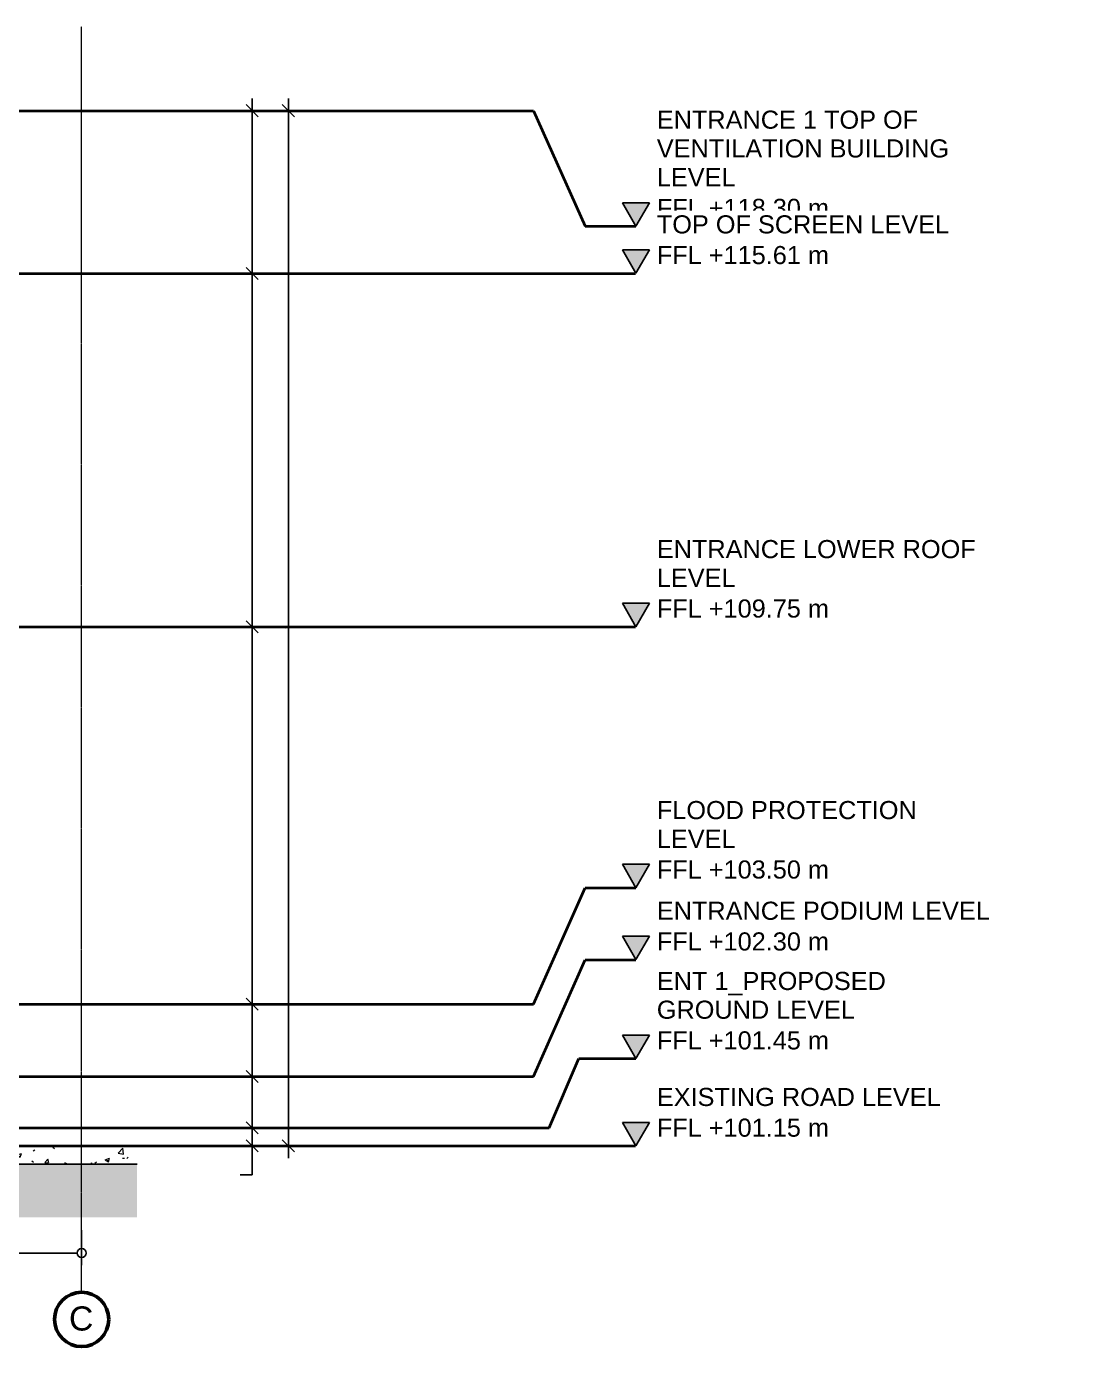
# Model space of a CAD drawing. Header units: millimetres. Extents: x -153298 to 620751, y -313239 to 250031.
# Drawn here: x 28077 to 45382, y -313239 to -291369 of the extents above; entities that cross this region are included whole.
import ezdxf

# ---------------------------------------------------------------- set-up
doc = ezdxf.new("R2010")
doc.units = ezdxf.units.MM
doc.linetypes.add('Centre', pattern=[31.75, 6.35, -4.7625, 15.875, -4.7625])
doc.linetypes.add('DPA_Grid _ Level 100', pattern=[10, 5.5, -1.6, 1.3, -1.6])
for name, color, linetype, lineweight in [('A-ANNO-DIMS', 7, 'Continuous', 9), ('A-DETL-GENF', 7, 'Continuous', 35), ('A-DETL-THIN', 7, 'Continuous', 25), ('A-FLOR-FNSH', 7, 'Continuous', 70), ('A-FLOR-LEVL', 7, 'Continuous', 35), ('A-FLOR-PATT', 7, 'Continuous', 70), ('L-SITE', 7, 'Continuous', 35), ('S-GRID', 7, 'Continuous', 0), ('S-GRID-IDEN', 7, 'Continuous', 50)]:
    doc.layers.add(name, color=color, linetype=linetype, lineweight=lineweight)
doc.styles.add('ARIAL', font='arial.ttf')
doc.styles.add('Arial_2', font='arial.ttf', dxfattribs={"height": 3})
doc.dimstyles.new('DPA-DIM-3_0_C-C', dxfattribs={"dimscale": 304.8, "dimtxt": 306.07782, "dimasz": 0.492126, "dimexe": 0.656168, "dimexo": 0.0625, "dimgap": 0.164042, "dimtad": 1, "dimdec": 0, "dimzin": 0, "dimdsep": 46, "dimtxsty": 'Arial_2', "dimblk1": 'DOTBLANK', "dimblk2": 'DOTBLANK', "dimsah": 1, "dimcen": 0.09, "dimdle": 0.656168, "dimclrd": 7, "dimclre": 7, "dimclrt": 7, "dimadec": 8, "dimazin": 0, "dimtfac": 1, "dimtdec": 4, "dimtix": 1, "dimtmove": 0, "dimatfit": 3, "dimfxl": 1.312336, "dimfxlon": 1, "dimtvp": 1, "dimtolj": 1, "dimtzin": 0, "dimarcsym": 2})
doc.dimstyles.new('DPA-DIM-3_0_T-T', dxfattribs={"dimscale": 304.8, "dimtxt": 306.07782, "dimasz": 0.656168, "dimexe": 0.656168, "dimexo": 0.0625, "dimgap": 0.164042, "dimtad": 1, "dimdec": 0, "dimzin": 0, "dimdsep": 46, "dimtxsty": 'Arial_2', "dimblk1": 'OBLIQUE', "dimblk2": 'OBLIQUE', "dimsah": 1, "dimcen": 0.09, "dimdle": 0.656168, "dimclrd": 7, "dimclre": 7, "dimclrt": 7, "dimadec": 8, "dimazin": 0, "dimtfac": 1, "dimtdec": 4, "dimtix": 1, "dimtmove": 0, "dimatfit": 3, "dimfxl": 1.312336, "dimfxlon": 1, "dimtvp": 1, "dimtolj": 1, "dimtzin": 0, "dimarcsym": 2})
doc.dimstyles.new('DPA-DIM-3_0_T-T_1', dxfattribs={"dimscale": 304.8, "dimtxt": 306.07782, "dimasz": 0.656168, "dimexe": 0.656168, "dimexo": 0.0625, "dimgap": 0.164042, "dimtad": 1, "dimdec": 0, "dimzin": 0, "dimdsep": 46, "dimtxsty": 'Arial_2', "dimblk1": 'OBLIQUE', "dimblk2": 'OBLIQUE', "dimsah": 1, "dimcen": 0.09, "dimdle": 0.656168, "dimclrd": 7, "dimclre": 7, "dimclrt": 7, "dimadec": 8, "dimazin": 0, "dimtfac": 1, "dimtdec": 4, "dimtix": 1, "dimtmove": 1, "dimatfit": 3, "dimfxl": 1.312336, "dimfxlon": 1, "dimtvp": 1, "dimtolj": 1, "dimtzin": 0, "dimarcsym": 2})

# ---------------------------------------------------------------- blocks, each defined once
blk = doc.blocks.new('SI-PARK-PEDESTRIAN CROSSING-300 - PEDESTRIAN CROSSING - 800_W_-17130170-2140-01 ENTRANCE 1 ELEVATION 2')
at = {"layer": 'L-SITE', "color": 7, "lineweight": 9}
for p, q in [((-6952, 101152), (-7102, 101152)), ((-7102, 101152), (-6952, 101152)), ((-7102, 101150), (-7102, 101152)), ((-7102, 101150), (-7102, 101152)), ((-6952, 101150), (-7102, 101150)), ((-7102, 101150), (-6952, 101150)), ((-6952, 101152), (-6952, 101150)), ((-6952, 101150), (-6952, 101152)), ((-6502, 101152), (-6652, 101152)), ((-6652, 101152), (-6502, 101152)), ((-6652, 101150), (-6652, 101152)), ((-6652, 101150), (-6652, 101152)), ((-6502, 101150), (-6652, 101150)), ((-6652, 101150), (-6502, 101150)), ((-6502, 101152), (-6502, 101150)), ((-6502, 101150), (-6502, 101152)), ((-6052, 101152), (-6202, 101152)), ((-6202, 101152), (-6052, 101152)), ((-6202, 101150), (-6202, 101152)), ((-6202, 101150), (-6202, 101152)), ((-6052, 101150), (-6202, 101150)), ((-6202, 101150), (-6052, 101150)), ((-6052, 101152), (-6052, 101150)), ((-6052, 101150), (-6052, 101152)), ((-5602, 101152), (-5752, 101152)), ((-5752, 101152), (-5602, 101152)), ((-5752, 101150), (-5752, 101152)), ((-5752, 101150), (-5752, 101152)), ((-5602, 101150), (-5752, 101150)), ((-5752, 101150), (-5602, 101150)), ((-5602, 101152), (-5602, 101150)), ((-5602, 101150), (-5602, 101152)), ((-5152, 101152), (-5302, 101152)), ((-5302, 101152), (-5152, 101152)), ((-5302, 101150), (-5302, 101152)), ((-5302, 101150), (-5302, 101152)), ((-5152, 101150), (-5302, 101150)), ((-5302, 101150), (-5152, 101150)), ((-5152, 101152), (-5152, 101150)), ((-5152, 101150), (-5152, 101152)), ((-4702, 101152), (-4852, 101152)), ((-4852, 101152), (-4702, 101152)), ((-4852, 101150), (-4852, 101152)), ((-4852, 101150), (-4852, 101152)), ((-4702, 101150), (-4852, 101150)), ((-4852, 101150), (-4702, 101150)), ((-4702, 101152), (-4702, 101150)), ((-4702, 101150), (-4702, 101152)), ((-4252, 101152), (-4402, 101152)), ((-4402, 101152), (-4252, 101152)), ((-4402, 101150), (-4402, 101152)), ((-4402, 101150), (-4402, 101152)), ((-4252, 101150), (-4402, 101150)), ((-4402, 101150), (-4252, 101150)), ((-4252, 101152), (-4252, 101150)), ((-4252, 101150), (-4252, 101152)), ((-3802, 101152), (-3952, 101152)), ((-3952, 101152), (-3802, 101152)), ((-3952, 101150), (-3952, 101152)), ((-3952, 101150), (-3952, 101152)), ((-3802, 101150), (-3952, 101150)), ((-3952, 101150), (-3802, 101150)), ((-3802, 101152), (-3802, 101150)), ((-3802, 101150), (-3802, 101152)), ((-3352, 101152), (-3502, 101152)), ((-3502, 101152), (-3352, 101152)), ((-3502, 101150), (-3502, 101152)), ((-3502, 101150), (-3502, 101152)), ((-3352, 101150), (-3502, 101150)), ((-3502, 101150), (-3352, 101150)), ((-3352, 101152), (-3352, 101150)), ((-3352, 101150), (-3352, 101152)), ((-2902, 101152), (-3052, 101152)), ((-3052, 101152), (-2902, 101152)), ((-3052, 101150), (-3052, 101152)), ((-3052, 101150), (-3052, 101152)), ((-2902, 101150), (-3052, 101150)), ((-3052, 101150), (-2902, 101150)), ((-2902, 101152), (-2902, 101150)), ((-2902, 101150), (-2902, 101152)), ((-2452, 101152), (-2602, 101152)), ((-2602, 101152), (-2452, 101152)), ((-2602, 101150), (-2602, 101152)), ((-2602, 101150), (-2602, 101152)), ((-2452, 101150), (-2602, 101150)), ((-2602, 101150), (-2452, 101150)), ((-2452, 101152), (-2452, 101150)), ((-2452, 101150), (-2452, 101152)), ((-2002, 101152), (-2152, 101152)), ((-2152, 101152), (-2002, 101152)), ((-2152, 101150), (-2152, 101152)), ((-2152, 101150), (-2152, 101152)), ((-2002, 101150), (-2152, 101150)), ((-2152, 101150), (-2002, 101150)), ((-2002, 101152), (-2002, 101150)), ((-2002, 101150), (-2002, 101152)), ((-1552, 101152), (-1702, 101152)), ((-1702, 101152), (-1552, 101152)), ((-1702, 101150), (-1702, 101152)), ((-1702, 101150), (-1702, 101152)), ((-1552, 101150), (-1702, 101150)), ((-1702, 101150), (-1552, 101150)), ((-1552, 101152), (-1552, 101150)), ((-1552, 101150), (-1552, 101152)), ((-1102, 101152), (-1252, 101152)), ((-1252, 101152), (-1102, 101152)), ((-1252, 101150), (-1252, 101152)), ((-1252, 101150), (-1252, 101152)), ((-1102, 101150), (-1252, 101150)), ((-1252, 101150), (-1102, 101150)), ((-1102, 101152), (-1102, 101150)), ((-1102, 101150), (-1102, 101152)), ((-652, 101152), (-802, 101152)), ((-802, 101152), (-652, 101152)), ((-802, 101150), (-802, 101152)), ((-802, 101150), (-802, 101152)), ((-652, 101150), (-802, 101150)), ((-802, 101150), (-652, 101150)), ((-652, 101152), (-652, 101150)), ((-652, 101150), (-652, 101152)), ((-202, 101152), (-352, 101152)), ((-352, 101152), (-202, 101152)), ((-352, 101150), (-352, 101152)), ((-352, 101150), (-352, 101152)), ((-202, 101150), (-352, 101150)), ((-352, 101150), (-202, 101150)), ((-202, 101152), (-202, 101150)), ((-202, 101150), (-202, 101152)), ((248, 101152), (98, 101152)), ((98, 101152), (248, 101152)), ((98, 101150), (98, 101152)), ((98, 101150), (98, 101152)), ((248, 101150), (98, 101150)), ((98, 101150), (248, 101150)), ((248, 101152), (248, 101150)), ((248, 101150), (248, 101152)), ((698, 101152), (548, 101152)), ((548, 101152), (698, 101152)), ((548, 101150), (548, 101152)), ((548, 101150), (548, 101152)), ((698, 101150), (548, 101150)), ((548, 101150), (698, 101150)), ((698, 101152), (698, 101150)), ((698, 101150), (698, 101152)), ((1148, 101152), (998, 101152)), ((998, 101152), (1148, 101152)), ((998, 101150), (998, 101152)), ((998, 101150), (998, 101152)), ((1148, 101150), (998, 101150)), ((998, 101150), (1148, 101150)), ((1148, 101152), (1148, 101150)), ((1148, 101150), (1148, 101152)), ((1598, 101152), (1448, 101152)), ((1448, 101152), (1598, 101152)), ((1448, 101150), (1448, 101152)), ((1448, 101150), (1448, 101152)), ((1598, 101150), (1448, 101150)), ((1448, 101150), (1598, 101150)), ((1598, 101152), (1598, 101150)), ((1598, 101150), (1598, 101152)), ((2048, 101152), (1898, 101152)), ((1898, 101152), (2048, 101152)), ((1898, 101150), (1898, 101152)), ((1898, 101150), (1898, 101152)), ((2048, 101150), (1898, 101150)), ((1898, 101150), (2048, 101150)), ((2048, 101152), (2048, 101150)), ((2048, 101150), (2048, 101152)), ((2498, 101152), (2348, 101152)), ((2348, 101152), (2498, 101152)), ((2348, 101150), (2348, 101152)), ((2348, 101150), (2348, 101152)), ((2498, 101150), (2348, 101150)), ((2348, 101150), (2498, 101150)), ((2498, 101152), (2498, 101150)), ((2498, 101150), (2498, 101152)), ((2948, 101152), (2798, 101152)), ((2798, 101152), (2948, 101152)), ((2798, 101150), (2798, 101152)), ((2798, 101150), (2798, 101152)), ((2948, 101150), (2798, 101150)), ((2798, 101150), (2948, 101150)), ((2948, 101152), (2948, 101150)), ((2948, 101150), (2948, 101152)), ((3398, 101152), (3248, 101152)), ((3248, 101152), (3398, 101152)), ((3248, 101150), (3248, 101152)), ((3248, 101150), (3248, 101152)), ((3398, 101150), (3248, 101150)), ((3248, 101150), (3398, 101150)), ((3398, 101152), (3398, 101150)), ((3398, 101150), (3398, 101152)), ((3848, 101152), (3698, 101152)), ((3698, 101152), (3848, 101152)), ((3698, 101150), (3698, 101152)), ((3698, 101150), (3698, 101152)), ((3848, 101150), (3698, 101150)), ((3698, 101150), (3848, 101150)), ((3848, 101152), (3848, 101150)), ((3848, 101150), (3848, 101152)), ((4298, 101152), (4148, 101152)), ((4148, 101152), (4298, 101152)), ((4148, 101150), (4148, 101152)), ((4148, 101150), (4148, 101152)), ((4298, 101150), (4148, 101150)), ((4148, 101150), (4298, 101150)), ((4298, 101152), (4298, 101150)), ((4298, 101150), (4298, 101152)), ((4748, 101152), (4598, 101152)), ((4598, 101152), (4748, 101152)), ((4598, 101150), (4598, 101152)), ((4598, 101150), (4598, 101152)), ((4748, 101150), (4598, 101150)), ((4598, 101150), (4748, 101150)), ((4748, 101152), (4748, 101150)), ((4748, 101150), (4748, 101152)), ((5198, 101152), (5048, 101152)), ((5048, 101152), (5198, 101152)), ((5048, 101150), (5048, 101152)), ((5048, 101150), (5048, 101152)), ((5198, 101150), (5048, 101150)), ((5048, 101150), (5198, 101150)), ((5198, 101152), (5198, 101150)), ((5198, 101150), (5198, 101152))]:
    blk.add_line(p, q, dxfattribs=at)
blk = doc.blocks.new('Grid - 100 Scale-2291345-2140-01 ENTRANCE 1 ELEVATION 2')
at = {"layer": 'S-GRID-IDEN', "color": 7}
blk.add_circle((4321, 98276), 450, dxfattribs=at)
blk = doc.blocks.new('Level - ARC - Level-3654792-2140-01 ENTRANCE 1 ELEVATION 2')
at = {"layer": 'A-FLOR-LEVL'}
blk.add_hatch(color=7, dxfattribs=at).paths.add_polyline_path([(13731, 116776), (13507, 116388), (13283, 116776)])
at = {"layer": 'A-FLOR-LEVL', "color": 7, "lineweight": 25}
for p, q in [((13731, 116776), (13283, 116776)), ((13283, 116776), (13507, 116388)), ((13507, 116388), (13731, 116776))]:
    blk.add_line(p, q, dxfattribs=at)
blk = doc.blocks.new('_Oblique')
at = {"color": 7, "linetype": 'ByBlock', "lineweight": -2}
blk.add_line((-0.5, -0.5), (0.5, 0.5), dxfattribs=at)
blk = doc.blocks.new('*D4158')
at = {"layer": 'A-ANNO-DIMS', "color": 7, "lineweight": -2, "transparency": 16777216}
for p, q in [((32418, -310115), (32418, -292565)), ((32037, -292765), (32618, -292765)), ((32037, -309915), (32618, -309915))]:
    blk.add_line(p, q, dxfattribs=at)
at = {"layer": 'DEFPOINTS', "color": 7, "transparency": 16777216}
for p in [(32018, -292765), (32418, -292765), (32018, -309915)]:
    blk.add_point(p, dxfattribs=at)
at = {"layer": 'A-ANNO-DIMS', "color": 7, "lineweight": -2, "transparency": 16777216, "xscale": 200, "yscale": 200, "zscale": 200}
for p, rotation in [((32418, -292765), 90), ((32418, -309915), 270)]:
    blk.add_blockref('_Oblique', p, dxfattribs=dict(at, rotation=rotation))
at = {"layer": 'A-ANNO-DIMS', "color": 7, "transparency": 16777216, "insert": (32367, -301340), "char_height": 3, "width": 1384.41, "attachment_point": 5, "rotation": 90, "style": 'Arial_2'}
blk.add_mtext('\\A1;17150', dxfattribs=at)
blk = doc.blocks.new('*D4159')
at = {"layer": 'A-ANNO-DIMS', "color": 7, "lineweight": -2, "transparency": 16777216}
for p, q in [((31818, -310115), (31818, -309415)), ((31437, -309615), (32018, -309615)), ((31437, -309915), (32018, -309915)), ((31818, -310394), (31818, -309915)), ((31618, -310394), (31818, -310394))]:
    blk.add_line(p, q, dxfattribs=at)
at = {"layer": 'DEFPOINTS', "color": 7, "transparency": 16777216}
for p in [(31418, -309615), (31818, -309615), (31418, -309915)]:
    blk.add_point(p, dxfattribs=at)
at = {"layer": 'A-ANNO-DIMS', "color": 7, "lineweight": -2, "transparency": 16777216, "xscale": 200, "yscale": 200, "zscale": 200}
for p, rotation in [((31818, -309615), 90), ((31818, -309915), 270)]:
    blk.add_blockref('_Oblique', p, dxfattribs=dict(at, rotation=rotation))
at = {"layer": 'A-ANNO-DIMS', "color": 7, "transparency": 16777216, "insert": (31563, -310758), "char_height": 3, "width": 830.65, "attachment_point": 1, "rotation": 90, "line_spacing_factor": 0.941778, "style": 'Arial_2'}
blk.add_mtext('\\A1;300', dxfattribs=at)
blk = doc.blocks.new('*D4160')
at = {"layer": 'A-ANNO-DIMS', "color": 7, "lineweight": -2, "transparency": 16777216}
for p, q in [((31818, -309815), (31818, -308565)), ((31437, -308765), (32018, -308765)), ((31437, -309615), (32018, -309615))]:
    blk.add_line(p, q, dxfattribs=at)
at = {"layer": 'DEFPOINTS', "color": 7, "transparency": 16777216}
for p in [(31418, -308765), (31818, -308765), (31418, -309615)]:
    blk.add_point(p, dxfattribs=at)
at = {"layer": 'A-ANNO-DIMS', "color": 7, "lineweight": -2, "transparency": 16777216, "xscale": 200, "yscale": 200, "zscale": 200}
for p, rotation in [((31818, -308765), 90), ((31818, -309615), 270)]:
    blk.add_blockref('_Oblique', p, dxfattribs=dict(at, rotation=rotation))
at = {"layer": 'A-ANNO-DIMS', "color": 7, "transparency": 16777216, "insert": (31767, -309190), "char_height": 3, "width": 830.65, "attachment_point": 5, "rotation": 90, "style": 'Arial_2'}
blk.add_mtext('\\A1;850', dxfattribs=at)
blk = doc.blocks.new('*D4161')
at = {"layer": 'A-ANNO-DIMS', "color": 7, "lineweight": -2, "transparency": 16777216}
for p, q in [((31818, -308965), (31818, -307365)), ((31437, -307565), (32018, -307565)), ((31437, -308765), (32018, -308765))]:
    blk.add_line(p, q, dxfattribs=at)
at = {"layer": 'DEFPOINTS', "color": 7, "transparency": 16777216}
for p in [(31418, -307565), (31818, -307565), (31418, -308765)]:
    blk.add_point(p, dxfattribs=at)
at = {"layer": 'A-ANNO-DIMS', "color": 7, "lineweight": -2, "transparency": 16777216, "xscale": 200, "yscale": 200, "zscale": 200}
for p, rotation in [((31818, -307565), 90), ((31818, -308765), 270)]:
    blk.add_blockref('_Oblique', p, dxfattribs=dict(at, rotation=rotation))
at = {"layer": 'A-ANNO-DIMS', "color": 7, "transparency": 16777216, "insert": (31767, -308165), "char_height": 3, "width": 1107.53, "attachment_point": 5, "rotation": 90, "style": 'Arial_2'}
blk.add_mtext('\\A1;1200', dxfattribs=at)
blk = doc.blocks.new('*D4162')
at = {"layer": 'A-ANNO-DIMS', "color": 7, "lineweight": -2, "transparency": 16777216}
for p, q in [((31818, -307765), (31818, -301115)), ((31437, -301315), (32018, -301315)), ((31437, -307565), (32018, -307565))]:
    blk.add_line(p, q, dxfattribs=at)
at = {"layer": 'DEFPOINTS', "color": 7, "transparency": 16777216}
for p in [(31418, -301315), (31818, -301315), (31418, -307565)]:
    blk.add_point(p, dxfattribs=at)
at = {"layer": 'A-ANNO-DIMS', "color": 7, "lineweight": -2, "transparency": 16777216, "xscale": 200, "yscale": 200, "zscale": 200}
for p, rotation in [((31818, -301315), 90), ((31818, -307565), 270)]:
    blk.add_blockref('_Oblique', p, dxfattribs=dict(at, rotation=rotation))
at = {"layer": 'A-ANNO-DIMS', "color": 7, "transparency": 16777216, "insert": (31767, -304440), "char_height": 3, "width": 1107.53, "attachment_point": 5, "rotation": 90, "style": 'Arial_2'}
blk.add_mtext('\\A1;6250', dxfattribs=at)
blk = doc.blocks.new('*D4163')
at = {"layer": 'A-ANNO-DIMS', "color": 7, "lineweight": -2, "transparency": 16777216}
for p, q in [((31437, -295460), (32018, -295460)), ((31818, -301515), (31818, -295260)), ((31437, -301315), (32018, -301315))]:
    blk.add_line(p, q, dxfattribs=at)
at = {"layer": 'DEFPOINTS', "color": 7, "transparency": 16777216}
for p in [(31418, -295460), (31818, -295460), (31418, -301315)]:
    blk.add_point(p, dxfattribs=at)
at = {"layer": 'A-ANNO-DIMS', "color": 7, "lineweight": -2, "transparency": 16777216, "xscale": 200, "yscale": 200, "zscale": 200}
for p, rotation in [((31818, -295460), 90), ((31818, -301315), 270)]:
    blk.add_blockref('_Oblique', p, dxfattribs=dict(at, rotation=rotation))
at = {"layer": 'A-ANNO-DIMS', "color": 7, "transparency": 16777216, "insert": (31767, -298387), "char_height": 3, "width": 1107.53, "attachment_point": 5, "rotation": 90, "style": 'Arial_2'}
blk.add_mtext('\\A1;5855', dxfattribs=at)
blk = doc.blocks.new('*D4164')
at = {"layer": 'A-ANNO-DIMS', "color": 7, "lineweight": -2, "transparency": 16777216}
for p, q in [((31818, -295660), (31818, -292565)), ((31437, -292765), (32018, -292765)), ((31437, -295460), (32018, -295460))]:
    blk.add_line(p, q, dxfattribs=at)
at = {"layer": 'DEFPOINTS', "color": 7, "transparency": 16777216}
for p in [(31418, -292765), (31818, -292765), (31418, -295460)]:
    blk.add_point(p, dxfattribs=at)
at = {"layer": 'A-ANNO-DIMS', "color": 7, "lineweight": -2, "transparency": 16777216, "xscale": 200, "yscale": 200, "zscale": 200}
for p, rotation in [((31818, -292765), 90), ((31818, -295460), 270)]:
    blk.add_blockref('_Oblique', p, dxfattribs=dict(at, rotation=rotation))
at = {"layer": 'A-ANNO-DIMS', "color": 7, "transparency": 16777216, "insert": (31767, -294112), "char_height": 3, "width": 1107.53, "attachment_point": 5, "rotation": 90, "style": 'Arial_2'}
blk.add_mtext('\\A1;2695', dxfattribs=at)
blk = doc.blocks.new('_DotBlank')
at = {"color": 7, "linetype": 'ByBlock', "lineweight": -2}
blk.add_line((-0.5, 0), (-1, 0), dxfattribs=at)
blk.add_circle((0, 0), 0.5, dxfattribs=at)
blk = doc.blocks.new('*D4165')
at = {"layer": 'A-ANNO-DIMS', "color": 7, "lineweight": -2, "transparency": 16777216}
for p, q in [((21092, -311308), (21092, -311889)), ((28992, -311308), (28992, -311889)), ((21242, -311689), (28842, -311689))]:
    blk.add_line(p, q, dxfattribs=at)
at = {"layer": 'DEFPOINTS', "color": 7, "transparency": 16777216}
for p in [(21092, -311289), (28992, -311289), (28992, -311689)]:
    blk.add_point(p, dxfattribs=at)
at = {"layer": 'A-ANNO-DIMS', "color": 7, "lineweight": -2, "transparency": 16777216, "xscale": 150, "yscale": 150, "zscale": 150, "rotation": 180}
blk.add_blockref('_DotBlank', (21092, -311689), dxfattribs=at)
at = {"layer": 'A-ANNO-DIMS', "color": 7, "lineweight": -2, "transparency": 16777216, "xscale": 150, "yscale": 150, "zscale": 150}
blk.add_blockref('_DotBlank', (28992, -311689), dxfattribs=at)
at = {"layer": 'A-ANNO-DIMS', "color": 7, "transparency": 16777216, "insert": (25042, -311638), "char_height": 3, "width": 1107.53, "attachment_point": 5, "style": 'Arial_2'}
blk.add_mtext('\\A1;7900', dxfattribs=at)

msp = doc.modelspace()

# ---------------------------------------------------------------- hatches: boundary and pattern name
at = {"layer": 'A-DETL-GENF', "lineweight": 9}
h = msp.add_hatch(dxfattribs=at)
h.set_pattern_fill('FP_18', style=0, pattern_type=2)
h.set_pattern_definition([(45, (12577.36, -411064.7), (0, 449.0128), [317.5, -317.5]), (45, (12493.17, -410980.52), (0, 449.0128), [317.5, -317.5]), (45, (12408.98, -410896.33), (0, 449.0128), [317.5, -317.5]), (135, (12408.98, -410840.2), (-449.0128, 3e-14), [317.5, -317.5]), (135, (12493.17, -410756), (-449.0128, 3e-14), [317.5, -317.5]), (135, (12577.36, -410671.82), (-449.0128, 3e-14), [317.5, -317.5])])
h.paths.add_polyline_path([(20827.8833, -311098.0275), (29910.7553, -311098.0275), (29910.7553, -310214.7103), (17409.6409, -310214.7103), (17409.6409, -309714.7103), (-6420.7327, -309714.7103), (-6420.7327, -311098.0275), (20701.9556, -311098.0275)])
at = {"layer": 'A-FLOR-PATT', "lineweight": 9}
h = msp.add_hatch(dxfattribs=at)
h.set_pattern_fill('FP_14', style=0, pattern_type=2)
h.set_pattern_definition([(50, (12577.36, -411064.7), (728.7365, -63.7558), [76.2, -838.2]), (355, (12577.36, -411064.7), (-140.9716, 764.2276), [60.96, -670.56]), (100.451, (12638.1, -411070), (587.77, 700.4668), [64.76, -712.36]), (46.184, (12577.4, -410861.5), (1084.316, -168.171), [114.3, -1257.3]), (96.636, (12667.7, -410875.5), (949.61, 989.71), [97.14, -1068.54]), (351.184, (12577.4, -410861.5), (949.62, 989.701), [91.44, -1005.84]), (21, (12678.96, -410912.3), (606.458, -409.0606), [76.2, -838.2]), (326, (12678.96, -410912.3), (247.2083, 736.753), [60.96, -670.56]), (71.451, (12729.5, -410946.4), (853.6683, 327.6855), [64.76, -712.36]), (37.5, (12577.36, -411064.7), (12.3547, 338.2201), [33.528, -628.904, 33.528, -647.192, -673.1]), (37.5, (12577.36, -411064.7), (12.3547, 338.2201), [-1343.152, 33.528, -639.572]), (7.5, (12577.36, -411064.7), (267.2789, 400.7221), [33.528, -354.584, 33.528, -613.664, -256.54]), (7.5, (12577.36, -411064.7), (267.2789, 400.7221), [-1035.304, 33.528, -223.012]), (327.5, (12350.8, -411064.7), (542.3633, -22.91534), [33.528, -220.472, 33.528, -758.952, -1051.56]), (327.5, (12350.8, -411064.7), (542.3633, -22.91534), [-1046.48, 33.528, -1018.032]), (317.5, (12249.2, -411064.7), (592.517, 101.707), [33.528, -296.672, 33.528, -492.76, -746.76]), (317.5, (12249.2, -411064.7), (592.517, 101.707), [-856.488, 33.528, -713.232])])
h.paths.add_polyline_path([(20827.8833, -310214.7103), (29910.7553, -310214.7103), (29910.7553, -309914.7103), (17409.6409, -309914.7103), (17409.6409, -310214.7103), (18557.1653, -310214.7103)])

# ---------------------------------------------------------------- linework, layer by layer
at = {"layer": 'A-DETL-THIN', "color": 7}
msp.add_line((29910.7553, -310214.7103), (17409.6409, -310214.7103), dxfattribs=at)
at = {"layer": 'A-FLOR-FNSH', "color": 7, "lineweight": 25}
for p, q in [((29910.7553, -309914.7103), (17409.6409, -309914.7103)), ((17409.6409, -310214.7103), (29910.7553, -310214.7103))]:
    msp.add_line(p, q, dxfattribs=at)
at = {"layer": 'A-FLOR-LEVL', "color": 7, "linetype": 'Centre'}
for p, q in [((-6493.6229, -292764.7103), (36480.0979, -292764.7103)), ((-6493.6229, -295459.5898), (38178.1357, -295459.5898)), ((-6493.6229, -301314.7103), (38178.1357, -301314.7103)), ((-6493.6229, -307564.7103), (36480.0979, -307564.7103)), ((-6493.6229, -308764.7103), (36480.0979, -308764.7103)), ((-6493.6229, -309614.7103), (36741.898, -309614.7103)), ((-6493.6229, -309914.7103), (38178.1357, -309914.7103))]:
    msp.add_line(p, q, dxfattribs=at)
at = {"layer": 'A-FLOR-LEVL', "color": 7}
for p, q in [((36480.0979, -292764.7103), (37339.6998, -294678.1001)), ((37339.6998, -294678.1001), (38178.1357, -294678.1001)), ((36480.0979, -307564.7103), (37339.6998, -305638.187)), ((37339.6998, -305638.187), (38178.1357, -305638.187)), ((36480.0979, -308764.7103), (37339.6998, -306829.9573)), ((37339.6998, -306829.9573), (38178.1357, -306829.9573)), ((36741.898, -309614.7103), (37233.7689, -308468.9769)), ((37233.7689, -308468.9769), (38178.1357, -308468.9769))]:
    msp.add_line(p, q, dxfattribs=at)
at = {"layer": 'S-GRID', "color": 7, "linetype": 'DPA_Grid _ Level 100'}
msp.add_line((28992.1554, -312338.9018), (28992.1554, -291368.6646), dxfattribs=at)

# ---------------------------------------------------------------- block references
at = {"layer": 'A-FLOR-LEVL', "color": 7, "lineweight": 25}
for p in [(24671.1729, -411064.7103), (24671.1729, -411846.2), (24671.1729, -417701.3206), (24671.1729, -422024.7972), (24671.1729, -423216.5676), (24671.1729, -424855.5871), (24671.1729, -426301.3206)]:
    msp.add_blockref('Level - ARC - Level-3654792-2140-01 ENTRANCE 1 ELEVATION 2', p, dxfattribs=at)
at = {"layer": 'L-SITE', "color": 7}
msp.add_blockref('SI-PARK-PEDESTRIAN CROSSING-300 - PEDESTRIAN CROSSING - 800_W_-17130170-2140-01 ENTRANCE 1 ELEVATION 2', (24671.1729, -411064.7103), dxfattribs=at)
at = {"layer": 'S-GRID-IDEN', "color": 7}
msp.add_blockref('Grid - 100 Scale-2291345-2140-01 ENTRANCE 1 ELEVATION 2', (24671.1729, -411064.7103), dxfattribs=at)

# ---------------------------------------------------------------- texts
at = {"layer": 'A-FLOR-LEVL', "color": 7, "char_height": 300, "attachment_point": 1, "style": 'Arial_2', "bg_fill": 3, "box_fill_scale": 1.25, "bg_fill_color": 256, "bg_fill_true_color": 13158600, "bg_fill_transparency": 0}
for s, insert, width in [('ENTRANCE 1 TOP OF', (38524.4611, -292763.6906), 5331.221875), ('ENTRANCE LOWER ROOF', (38524.4611, -299877.3008), 6517.719375), ('FLOOD PROTECTION', (38524.4611, -304200.7774), 5299.154375), ('ENTRANCE PODIUM LEVEL', (38524.4611, -305868.5478), 6782.27625), ('ENT 1_PROPOSED', (38524.4611, -307031.5673), 4673.838125), ('EXISTING ROAD LEVEL', (38524.4611, -308953.3008), 5780.166875)]:
    msp.add_mtext(s, dxfattribs=dict(at, insert=insert, width=width))
at = {"layer": 'S-GRID-IDEN', "color": 7, "lineweight": 9, "insert": (28782.8649, -312573.0058), "char_height": 400, "width": 489.029375, "attachment_point": 1, "style": 'ARIAL'}
msp.add_mtext('C', dxfattribs=at)

# ---------------------------------------------------------------- dimensions: what is measured, and where the dimension line sits
at = {"layer": 'A-ANNO-DIMS', "color": 7}
for base, p1, p2, override, picture, middle in [((31818.4041, -292764.7103), (31418.4041, -295459.5898), (31418.4041, -292764.7103), {"dimpost": '<>', "dimclrd": 7, "dimclre": 7, "dimclrt": 7, "dimfxl": 2694.879433}, '*D4164', (31766.8723, -294112.1501)), ((32418.4041, -292764.7103), (32018.4041, -309914.7103), (32018.4041, -292764.7103), {"dimpost": '<>', "dimclrd": 7, "dimclre": 7, "dimclrt": 7, "dimfxl": 17150}, '*D4158', (32366.8723, -301339.7103)), ((31818.4041, -295459.5898), (31418.4041, -301314.7103), (31418.4041, -295459.5898), {"dimpost": '<>', "dimclrd": 7, "dimclre": 7, "dimclrt": 7, "dimfxl": 5855.120567}, '*D4163', (31766.8723, -298387.1501)), ((31818.4041, -301314.7103), (31418.4041, -307564.7103), (31418.4041, -301314.7103), {"dimpost": '<>', "dimclrd": 7, "dimclre": 7, "dimclrt": 7, "dimfxl": 6250}, '*D4162', (31766.8723, -304439.7103)), ((31818.4041, -307564.7103), (31418.4041, -308764.7103), (31418.4041, -307564.7103), {"dimpost": '<>', "dimclrd": 7, "dimclre": 7, "dimclrt": 7, "dimfxl": 1200}, '*D4161', (31766.8723, -308164.7103)), ((31818.4041, -308764.7103), (31418.4041, -309614.7103), (31418.4041, -308764.7103), {"dimpost": '<>', "dimclrd": 7, "dimclre": 7, "dimclrt": 7, "dimfxl": 850}, '*D4160', (31766.8723, -309189.7103))]:
    dim = msp.add_linear_dim(base=base, p1=p1, p2=p2, angle=90, dimstyle='DPA-DIM-3_0_T-T', override=override, dxfattribs=at)
    dim.commit()
    dim.dimension.update_dxf_attribs({"geometry": picture, "text_midpoint": middle})
dim = msp.add_linear_dim(base=(31818.4041, -309614.7103), p1=(31418.4041, -309914.7103), p2=(31418.4041, -309614.7103), angle=90, dimstyle='DPA-DIM-3_0_T-T_1', override={"dimpost": '<>', "dimclrd": 7, "dimclre": 7, "dimclrt": 7, "dimfxl": 300}, dxfattribs=at)
dim.commit()
dim.dimension.update_dxf_attribs({"geometry": '*D4159', "text_midpoint": (31578.9352, -310394.269), "dimtype": 160, "text_rotation": 90})
dim = msp.add_linear_dim(base=(28992.1554, -311689.1302), p1=(21092.1524, -311289.1302), p2=(28992.1554, -311289.1302), dimstyle='DPA-DIM-3_0_C-C', override={"dimpost": '<>', "dimclrd": 7, "dimclre": 7, "dimclrt": 7, "dimfxl": 7900.002995}, dxfattribs=at)
dim.commit()
dim.dimension.update_dxf_attribs({"geometry": '*D4165', "text_midpoint": (25042.1539, -311637.5985)})

# ---------------------------------------------------------------- next in the draw order: texts
at = {"layer": 'A-FLOR-LEVL', "color": 7, "char_height": 300, "attachment_point": 1, "style": 'Arial_2', "bg_fill": 3, "box_fill_scale": 1.25, "bg_fill_color": 256, "bg_fill_true_color": 13158600, "bg_fill_transparency": 0}
for s, insert, width in [('VENTILATION BUILDING', (38524.4611, -293239.9406), 5964.555), ('LEVEL', (38524.4611, -300353.5508), 1611.391875), ('LEVEL', (38524.4611, -304677.0274), 1611.391875), ('FFL +102.30 m', (38524.4611, -306377.0616), 3527.425), ('GROUND LEVEL', (38524.4611, -307507.8173), 4032.488125), ('FFL +101.15 m', (38524.4611, -309461.8146), 3527.425)]:
    msp.add_mtext(s, dxfattribs=dict(at, insert=insert, width=width))

# ---------------------------------------------------------------- next in the draw order: texts
for s, insert, width in [('LEVEL', (38524.4611, -293716.1906), 1611.391875), ('FFL +109.75 m', (38524.4611, -300861.8146), 3527.425), ('FFL +103.50 m', (38524.4611, -305185.2912), 3527.425), ('FFL +101.45 m', (38524.4611, -308016.0811), 3527.425)]:
    msp.add_mtext(s, dxfattribs=dict(at, insert=insert, width=width))

# ---------------------------------------------------------------- next in the draw order: texts
at = {"layer": 'A-FLOR-LEVL', "color": 7, "insert": (38524.4611, -294225.2043), "char_height": 300, "width": 3527.425, "attachment_point": 1, "style": 'Arial_2', "bg_fill": 3, "box_fill_scale": 1.25, "bg_fill_color": 256, "bg_fill_true_color": 13158600, "bg_fill_transparency": 0}
msp.add_mtext('FFL +118.30 m', dxfattribs=at)

# ---------------------------------------------------------------- next in the draw order: texts
at = {"layer": 'A-FLOR-LEVL', "color": 7, "insert": (38524.4611, -294498.1803), "char_height": 300, "width": 5964.555, "attachment_point": 1, "style": 'Arial_2', "bg_fill": 3, "box_fill_scale": 1.25, "bg_fill_color": 256, "bg_fill_true_color": 13158600, "bg_fill_transparency": 0}
msp.add_mtext('TOP OF SCREEN LEVEL', dxfattribs=at)

# ---------------------------------------------------------------- next in the draw order: texts
at = {"layer": 'A-FLOR-LEVL', "color": 7, "insert": (38524.4611, -295006.694), "char_height": 300, "width": 3527.425, "attachment_point": 1, "style": 'Arial_2', "bg_fill": 3, "box_fill_scale": 1.25, "bg_fill_color": 256, "bg_fill_true_color": 13158600, "bg_fill_transparency": 0}
msp.add_mtext('FFL +115.61 m', dxfattribs=at)

doc.saveas('drawing.dxf')
